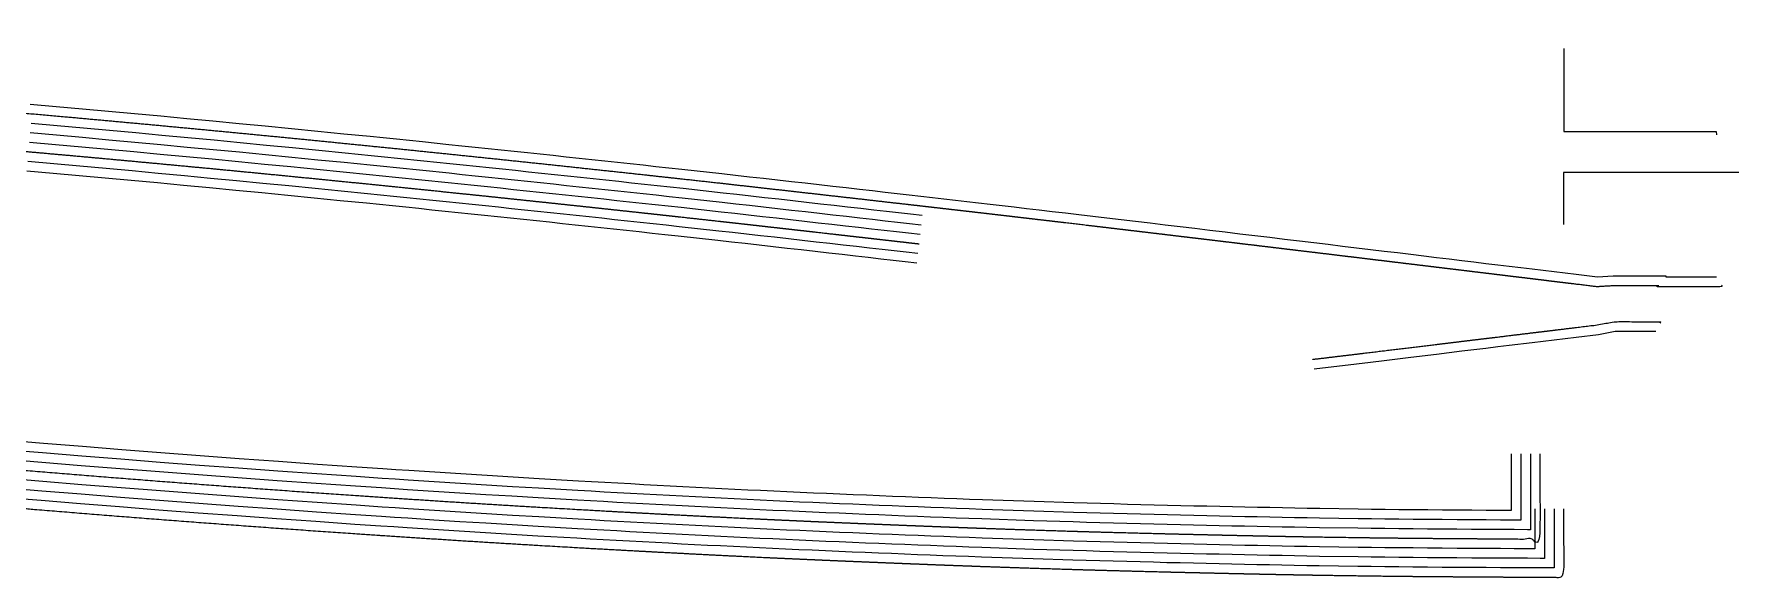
# Model space of a CAD drawing. Header units: millimetres. Extents: x -404 to 41, y 122 to 143.
# Drawn here: x -16.3 to 41.2, y 123.2 to 141.6 of the extents above; entities that cross this region are included whole.
import ezdxf

# ---------------------------------------------------------------- set-up
doc = ezdxf.new("R2010")
doc.units = ezdxf.units.MM
doc.layers.add('original_T', color=1, linetype='Continuous', true_color=0xff0000)

msp = doc.modelspace()

# ---------------------------------------------------------------- linework, layer by layer
at = {"layer": 'original_T'}
for p, q in [((35.328, 136.899), (35.328, 135.139)), ((41.243, 136.901), (35.329, 136.901)), ((33.66, 124.525), (33.66, 124.522))]:
    msp.add_line(p, q, dxfattribs=at)
for points in [[(35.333, 141.075), (35.333, 138.275), (40.471, 138.275), (40.491, 138.17)], [(40.487, 133.363), (38.793, 133.363), (38.787, 133.398), (37.006, 133.398), (36.468, 133.364), (35.753, 133.451), (35.383, 133.495), (35.012, 133.54), (34.639, 133.586), (34.264, 133.632), (33.884, 133.678), (33.498, 133.725), (33.106, 133.772), (32.708, 133.82), (32.303, 133.87), (31.891, 133.919), (31.472, 133.97), (31.046, 134.022), (30.613, 134.074), (30.173, 134.127), (29.726, 134.181), (29.271, 134.236), (28.811, 134.291), (28.343, 134.348), (27.87, 134.405), (27.391, 134.463), (26.905, 134.521), (26.415, 134.58), (25.92, 134.64), (25.421, 134.7), (24.918, 134.76), (24.413, 134.82), (23.908, 134.881), (23.401, 134.942), (22.894, 135.002), (22.39, 135.063), (21.887, 135.123), (21.387, 135.182), (20.892, 135.241), (20.403, 135.299), (19.92, 135.356), (19.446, 135.412), (18.981, 135.468), (18.525, 135.521), (18.08, 135.574), (17.643, 135.625), (17.216, 135.675), (16.797, 135.723), (16.387, 135.771), (15.983, 135.819), (15.587, 135.864), (15.197, 135.909), (14.811, 135.954), (14.426, 135.998), (14.04, 136.042), (13.651, 136.086), (13.256, 136.132), (12.853, 136.178), (12.439, 136.225), (12.013, 136.274), (11.576, 136.323), (11.13, 136.374), (10.676, 136.426), (10.215, 136.478), (9.749, 136.531), (9.279, 136.584), (8.807, 136.637), (8.334, 136.69), (7.863, 136.743), (7.395, 136.796), (6.934, 136.847), (5.588, 136.996), (5.148, 137.044), (4.712, 137.092), (4.278, 137.139), (3.845, 137.186), (3.414, 137.233), (2.983, 137.279), (2.551, 137.326), (2.118, 137.372), (1.684, 137.419), (1.248, 137.465), (0.81, 137.511), (0.372, 137.558), (-0.068, 137.604), (-0.509, 137.65), (-0.951, 137.697), (-1.393, 137.743), (-1.835, 137.789), (-2.277, 137.835), (-3.162, 137.926), (-3.605, 137.971), (-4.047, 138.017), (-4.49, 138.062), (-4.933, 138.106), (-5.817, 138.195), (-6.701, 138.283), (-7.584, 138.371), (-8.467, 138.457), (-9.35, 138.542), (-10.232, 138.627), (-11.113, 138.711), (-11.995, 138.794), (-12.876, 138.876), (-13.758, 138.957), (-14.639, 139.038), (-15.52, 139.117), (-16.401, 139.195)], [(13.659, 135.121), (13.264, 135.166), (12.86, 135.212), (12.447, 135.259), (12.021, 135.308), (11.584, 135.357), (11.138, 135.408), (10.683, 135.46), (10.223, 135.512), (9.757, 135.565), (9.287, 135.618), (8.815, 135.671), (8.342, 135.724), (7.87, 135.778), (7.403, 135.83), (6.942, 135.881), (5.595, 136.03), (5.156, 136.078), (4.719, 136.126), (4.285, 136.173), (3.853, 136.22), (3.421, 136.267), (2.99, 136.313), (2.559, 136.36), (2.126, 136.406), (1.692, 136.452), (1.255, 136.499), (0.818, 136.545), (0.379, 136.592), (-0.061, 136.638), (-0.502, 136.685), (-0.943, 136.731), (-1.386, 136.777), (-1.828, 136.823), (-2.27, 136.869), (-3.155, 136.96), (-4.04, 137.05), (-4.483, 137.096), (-4.925, 137.141), (-5.81, 137.229), (-6.694, 137.317), (-7.577, 137.405), (-8.46, 137.491), (-9.343, 137.577), (-10.225, 137.662), (-11.107, 137.745), (-11.988, 137.829), (-12.87, 137.911), (-13.751, 137.992), (-14.632, 138.072), (-15.513, 138.151), (-16.394, 138.23)], [(13.696, 135.441), (13.3, 135.486), (12.897, 135.532), (12.484, 135.579), (12.057, 135.628), (11.62, 135.678), (11.174, 135.729), (10.72, 135.78), (10.259, 135.832), (9.793, 135.885), (9.323, 135.938), (8.851, 135.992), (8.378, 136.045), (7.906, 136.098), (7.439, 136.15), (6.978, 136.202), (5.63, 136.351), (5.191, 136.399), (4.754, 136.446), (4.32, 136.494), (3.888, 136.541), (3.456, 136.588), (3.025, 136.634), (2.593, 136.681), (2.16, 136.727), (1.726, 136.773), (1.29, 136.82), (0.852, 136.866), (0.413, 136.913), (-0.027, 136.959), (-0.468, 137.006), (-0.91, 137.052), (-1.352, 137.098), (-1.794, 137.144), (-2.237, 137.19), (-3.122, 137.281), (-4.008, 137.371), (-4.45, 137.416), (-4.893, 137.462), (-5.778, 137.55), (-6.662, 137.638), (-7.546, 137.726), (-8.429, 137.812), (-9.312, 137.898), (-10.194, 137.983), (-11.077, 138.067), (-11.958, 138.15), (-12.84, 138.232), (-13.722, 138.313), (-14.603, 138.393), (-15.485, 138.473), (-16.366, 138.551)], [(13.623, 134.8), (13.227, 134.846), (12.824, 134.891), (12.41, 134.938), (11.984, 134.987), (11.547, 135.037), (11.101, 135.088), (10.647, 135.139), (10.186, 135.191), (9.721, 135.244), (9.251, 135.297), (8.778, 135.351), (8.306, 135.404), (7.834, 135.457), (7.367, 135.509), (6.906, 135.561), (5.56, 135.71), (5.121, 135.757), (4.684, 135.805), (4.25, 135.852), (3.818, 135.9), (3.386, 135.946), (2.955, 135.993), (2.524, 136.039), (2.091, 136.085), (1.657, 136.132), (1.221, 136.178), (0.784, 136.225), (0.345, 136.271), (-0.095, 136.317), (-0.535, 136.364), (-0.977, 136.41), (-1.419, 136.456), (-1.861, 136.502), (-2.303, 136.548), (-3.188, 136.639), (-4.073, 136.73), (-4.515, 136.775), (-4.958, 136.82), (-5.842, 136.908), (-6.726, 136.996), (-7.609, 137.084), (-8.492, 137.17), (-9.374, 137.256), (-10.256, 137.341), (-11.137, 137.424), (-12.019, 137.507), (-12.9, 137.59), (-13.781, 137.67), (-14.661, 137.751), (-15.542, 137.83), (-16.423, 137.908)], [(13.513, 133.839), (13.118, 133.884), (12.715, 133.93), (12.3, 133.977), (11.875, 134.026), (11.438, 134.075), (10.992, 134.126), (10.538, 134.178), (10.078, 134.23), (9.612, 134.283), (9.142, 134.336), (8.67, 134.389), (8.197, 134.442), (7.726, 134.496), (7.26, 134.548), (6.799, 134.599), (5.455, 134.748), (5.016, 134.796), (4.579, 134.843), (4.145, 134.891), (3.713, 134.938), (3.283, 134.985), (2.852, 135.031), (2.421, 135.077), (1.989, 135.123), (1.555, 135.17), (1.119, 135.216), (0.682, 135.262), (0.243, 135.309), (-0.196, 135.355), (-0.637, 135.402), (-1.078, 135.448), (-1.519, 135.494), (-1.961, 135.54), (-2.403, 135.586), (-2.845, 135.631), (-3.287, 135.677), (-3.729, 135.722), (-4.171, 135.767), (-4.613, 135.812), (-5.055, 135.857), (-5.938, 135.946), (-6.821, 136.034), (-7.704, 136.121), (-8.585, 136.207), (-9.467, 136.293), (-10.348, 136.378), (-11.228, 136.461), (-12.109, 136.544), (-12.989, 136.626), (-13.869, 136.707), (-14.749, 136.787), (-15.628, 136.866), (-16.508, 136.945)], [(13.549, 134.16), (13.155, 134.205), (12.751, 134.25), (12.337, 134.298), (11.911, 134.346), (11.474, 134.396), (11.028, 134.447), (10.574, 134.498), (10.114, 134.551), (9.648, 134.603), (9.178, 134.656), (8.706, 134.71), (8.233, 134.763), (7.762, 134.816), (7.296, 134.868), (6.835, 134.92), (5.49, 135.068), (5.051, 135.116), (4.614, 135.164), (4.18, 135.211), (3.748, 135.258), (3.317, 135.305), (2.886, 135.351), (2.455, 135.398), (2.023, 135.444), (1.589, 135.49), (1.153, 135.537), (0.716, 135.583), (0.277, 135.63), (-0.162, 135.676), (-0.603, 135.723), (-1.044, 135.769), (-1.486, 135.815), (-1.927, 135.861), (-2.37, 135.907), (-2.812, 135.952), (-3.254, 135.998), (-3.696, 136.043), (-4.138, 136.088), (-4.581, 136.133), (-5.023, 136.178), (-5.906, 136.267), (-6.789, 136.354), (-7.672, 136.442), (-8.554, 136.528), (-9.436, 136.614), (-10.317, 136.699), (-11.198, 136.782), (-12.079, 136.865), (-12.959, 136.947), (-13.839, 137.028), (-14.72, 137.108), (-15.6, 137.188), (-16.48, 137.266)], [(26.919, 130.274), (27.39, 130.331), (27.87, 130.389), (28.343, 130.446), (28.811, 130.502), (29.271, 130.558), (30.173, 130.667), (31.046, 130.773), (31.472, 130.824), (31.891, 130.875), (32.303, 130.925), (32.708, 130.974), (33.106, 131.022), (33.498, 131.07), (34.264, 131.163), (34.639, 131.208), (35.012, 131.253), (35.383, 131.298), (35.754, 131.343), (36.508, 131.435), (37.074, 131.54), (38.446, 131.54)], [(33.566, 127.405), (33.566, 125.493), (33.202, 125.494), (32.723, 125.498), (32.233, 125.501), (31.736, 125.504), (31.24, 125.508), (30.745, 125.512), (30.256, 125.517), (29.776, 125.521), (29.307, 125.527), (28.849, 125.532), (28.402, 125.538), (27.104, 125.558), (26.682, 125.565), (26.262, 125.572), (25.843, 125.581), (25.424, 125.589), (25.003, 125.597), (24.581, 125.606), (24.157, 125.615), (23.729, 125.625), (23.297, 125.635), (22.861, 125.645), (22.418, 125.655), (21.972, 125.666), (21.522, 125.678), (21.068, 125.689), (20.614, 125.701), (20.159, 125.713), (19.705, 125.725), (19.252, 125.738), (18.803, 125.751), (17.47, 125.793), (15.722, 125.853), (15.291, 125.868), (14.86, 125.885), (14.429, 125.901), (13.997, 125.918), (13.564, 125.935), (13.13, 125.952), (12.693, 125.97), (12.252, 125.988), (11.809, 126.006), (11.364, 126.025), (10.916, 126.044), (10.467, 126.063), (10.02, 126.082), (9.572, 126.102), (9.127, 126.122), (8.684, 126.143), (8.243, 126.163), (7.805, 126.184), (7.368, 126.206), (6.931, 126.228), (6.496, 126.25), (6.06, 126.272), (5.623, 126.295), (5.185, 126.317), (4.747, 126.341), (4.306, 126.364), (3.865, 126.388), (3.423, 126.412), (2.982, 126.437), (2.539, 126.462), (2.098, 126.486), (0.773, 126.563), (-0.108, 126.616), (-0.988, 126.67), (-1.868, 126.725), (-2.747, 126.781), (-3.626, 126.839), (-4.066, 126.868), (-4.506, 126.897), (-5.385, 126.957), (-6.705, 127.048), (-8.025, 127.143), (-9.346, 127.239), (-10.667, 127.338), (-11.989, 127.439), (-13.31, 127.542), (-14.632, 127.648), (-15.954, 127.756), (-17.276, 127.866)], [(34.211, 127.405), (34.211, 124.845), (34.108, 124.845), (33.662, 124.847), (33.198, 124.849), (32.719, 124.853), (32.228, 124.856), (31.732, 124.859), (31.234, 124.863), (30.739, 124.867), (30.25, 124.872), (29.769, 124.877), (29.299, 124.882), (28.841, 124.887), (28.393, 124.893), (27.093, 124.913), (26.671, 124.92), (26.25, 124.928), (25.831, 124.936), (25.411, 124.944), (24.99, 124.952), (24.568, 124.961), (24.143, 124.97), (23.715, 124.98), (23.282, 124.99), (22.845, 125), (22.403, 125.011), (21.956, 125.021), (21.505, 125.033), (21.052, 125.044), (20.597, 125.056), (20.141, 125.068), (19.687, 125.081), (19.234, 125.094), (18.783, 125.107), (17.448, 125.148), (15.7, 125.208), (15.267, 125.224), (14.835, 125.24), (14.404, 125.256), (13.972, 125.273), (13.539, 125.29), (13.104, 125.307), (12.666, 125.325), (12.226, 125.343), (11.782, 125.361), (11.336, 125.38), (10.888, 125.399), (10.44, 125.418), (9.991, 125.438), (9.543, 125.458), (9.097, 125.478), (8.654, 125.498), (8.213, 125.519), (7.774, 125.54), (7.336, 125.562), (6.899, 125.584), (6.463, 125.605), (6.027, 125.628), (5.59, 125.65), (5.152, 125.673), (4.712, 125.697), (4.271, 125.72), (3.83, 125.744), (3.388, 125.768), (2.946, 125.793), (2.503, 125.818), (2.061, 125.843), (0.735, 125.92), (-0.147, 125.972), (-1.028, 126.027), (-1.909, 126.081), (-2.789, 126.138), (-3.669, 126.195), (-4.109, 126.225), (-4.549, 126.254), (-5.429, 126.314), (-6.75, 126.405), (-8.071, 126.499), (-9.393, 126.595), (-10.716, 126.695), (-12.038, 126.796), (-13.361, 126.899), (-14.684, 127.005), (-16.007, 127.113), (-17.33, 127.223)], [(33.888, 127.405), (33.888, 125.169), (33.663, 125.17), (33.2, 125.172), (32.721, 125.175), (32.231, 125.178), (31.734, 125.182), (31.237, 125.185), (30.742, 125.19), (30.253, 125.194), (29.773, 125.199), (29.303, 125.204), (28.845, 125.21), (28.397, 125.216), (27.098, 125.235), (26.676, 125.242), (26.256, 125.25), (25.837, 125.258), (25.417, 125.266), (24.997, 125.275), (24.574, 125.284), (24.15, 125.293), (23.722, 125.303), (23.29, 125.312), (22.853, 125.323), (22.411, 125.333), (21.964, 125.344), (21.513, 125.355), (21.06, 125.367), (20.605, 125.379), (20.15, 125.39), (19.696, 125.403), (19.243, 125.416), (18.793, 125.429), (17.459, 125.471), (15.711, 125.53), (15.279, 125.546), (14.847, 125.562), (14.416, 125.579), (13.984, 125.595), (13.551, 125.612), (13.117, 125.63), (12.68, 125.648), (12.239, 125.665), (11.796, 125.683), (11.35, 125.702), (10.902, 125.721), (10.453, 125.74), (10.005, 125.76), (9.558, 125.78), (9.112, 125.8), (8.669, 125.821), (8.228, 125.841), (7.789, 125.862), (7.352, 125.884), (6.915, 125.906), (6.479, 125.927), (6.044, 125.95), (5.607, 125.972), (5.168, 125.995), (4.729, 126.019), (4.289, 126.042), (3.847, 126.066), (3.405, 126.09), (2.964, 126.115), (2.521, 126.14), (2.079, 126.165), (0.754, 126.242), (-0.127, 126.294), (-1.008, 126.348), (-1.888, 126.403), (-2.768, 126.46), (-3.648, 126.517), (-4.087, 126.546), (-4.527, 126.576), (-5.407, 126.635), (-6.727, 126.727), (-8.048, 126.821), (-9.37, 126.917), (-10.691, 127.016), (-12.013, 127.117), (-13.336, 127.221), (-14.658, 127.327), (-15.981, 127.435), (-17.303, 127.545)], [(34.361, 125.546), (34.361, 124.201), (34.11, 124.202), (33.664, 124.204), (33.201, 124.207), (32.721, 124.21), (32.231, 124.213), (31.735, 124.216), (31.237, 124.22), (30.743, 124.224), (30.254, 124.229), (29.774, 124.233), (29.304, 124.239), (28.846, 124.244), (28.398, 124.25), (27.1, 124.27), (26.677, 124.277), (26.257, 124.284), (25.838, 124.293), (25.419, 124.301), (24.998, 124.309), (24.576, 124.318), (24.152, 124.327), (23.724, 124.337), (23.291, 124.347), (22.855, 124.357), (22.412, 124.367), (21.966, 124.378), (21.515, 124.39), (21.062, 124.401), (20.608, 124.413), (20.152, 124.425), (19.697, 124.438), (19.245, 124.45), (18.796, 124.464), (17.461, 124.505), (15.713, 124.565), (15.282, 124.58), (14.85, 124.597), (14.419, 124.613), (13.987, 124.63), (13.554, 124.647), (13.12, 124.664), (12.683, 124.682), (12.242, 124.7), (11.799, 124.718), (11.353, 124.737), (10.905, 124.756), (10.457, 124.775), (10.008, 124.795), (9.561, 124.814), (9.115, 124.835), (8.672, 124.855), (8.232, 124.876), (7.792, 124.897), (7.355, 124.918), (6.919, 124.94), (6.484, 124.962), (6.047, 124.984), (5.61, 125.007), (5.172, 125.03), (4.733, 125.053), (4.293, 125.077), (3.851, 125.101), (3.409, 125.125), (2.968, 125.149), (2.525, 125.174), (2.083, 125.199), (0.759, 125.276), (-0.123, 125.329), (-1.004, 125.383), (-1.884, 125.438), (-2.763, 125.494), (-3.643, 125.551), (-4.083, 125.581), (-4.522, 125.61), (-5.402, 125.67), (-6.722, 125.761), (-8.043, 125.855), (-9.364, 125.952), (-10.686, 126.05), (-12.008, 126.152), (-13.33, 126.255), (-14.652, 126.361), (-15.975, 126.469), (-17.297, 126.579)], [(34.683, 125.546), (34.683, 123.877), (34.535, 123.877), (34.108, 123.88), (33.662, 123.882), (33.199, 123.884), (32.719, 123.887), (32.229, 123.89), (31.732, 123.894), (31.235, 123.897), (30.74, 123.902), (30.251, 123.906), (29.77, 123.911), (29.3, 123.916), (28.842, 123.922), (28.394, 123.928), (27.095, 123.947), (26.672, 123.955), (26.251, 123.962), (25.832, 123.97), (25.412, 123.978), (24.992, 123.987), (24.569, 123.996), (24.144, 124.005), (23.716, 124.015), (23.284, 124.024), (22.847, 124.035), (22.405, 124.045), (21.958, 124.056), (21.507, 124.067), (21.054, 124.079), (20.599, 124.091), (20.144, 124.103), (19.688, 124.115), (19.236, 124.128), (18.786, 124.142), (17.451, 124.183), (15.702, 124.242), (15.27, 124.258), (14.838, 124.274), (14.406, 124.291), (13.975, 124.307), (13.541, 124.324), (13.107, 124.342), (12.67, 124.36), (12.229, 124.377), (11.785, 124.396), (11.339, 124.414), (10.892, 124.433), (10.443, 124.453), (9.994, 124.472), (9.546, 124.492), (9.101, 124.513), (8.657, 124.533), (8.216, 124.554), (7.777, 124.575), (7.339, 124.596), (6.903, 124.618), (6.467, 124.64), (6.031, 124.662), (5.594, 124.685), (5.155, 124.708), (4.716, 124.731), (4.275, 124.755), (3.834, 124.779), (3.392, 124.803), (2.95, 124.827), (2.507, 124.852), (2.065, 124.877), (0.74, 124.954), (-0.142, 125.007), (-1.024, 125.061), (-1.904, 125.116), (-2.784, 125.172), (-3.664, 125.23), (-4.104, 125.259), (-4.544, 125.288), (-5.424, 125.348), (-6.745, 125.44), (-8.066, 125.533), (-9.388, 125.63), (-10.71, 125.729), (-12.033, 125.83), (-13.356, 125.933), (-14.678, 126.04), (-16.002, 126.148), (-17.324, 126.258)], [(35.006, 125.546), (35.006, 123.554), (34.941, 123.554), (34.534, 123.555), (34.107, 123.557), (33.66, 123.559), (33.197, 123.562), (32.717, 123.565), (32.227, 123.568), (31.73, 123.571), (31.232, 123.575), (30.737, 123.579), (30.248, 123.584), (29.767, 123.589), (29.296, 123.594), (28.837, 123.599), (28.389, 123.605), (27.089, 123.625), (26.666, 123.632), (26.245, 123.64), (25.826, 123.648), (25.406, 123.656), (24.985, 123.664), (24.562, 123.673), (24.137, 123.682), (23.709, 123.692), (23.277, 123.702), (22.839, 123.712), (22.397, 123.723), (21.95, 123.733), (21.499, 123.745), (21.045, 123.756), (20.59, 123.768), (20.135, 123.781), (19.68, 123.793), (19.226, 123.806), (18.776, 123.819), (17.44, 123.86), (15.69, 123.92), (15.258, 123.936), (14.826, 123.952), (14.394, 123.968), (13.962, 123.985), (13.529, 124.002), (13.094, 124.019), (12.656, 124.037), (12.216, 124.055), (11.772, 124.074), (11.326, 124.092), (10.878, 124.111), (10.429, 124.131), (9.98, 124.15), (9.532, 124.17), (9.086, 124.19), (8.642, 124.21), (8.201, 124.232), (7.761, 124.253), (7.324, 124.274), (6.887, 124.296), (6.451, 124.318), (6.014, 124.34), (5.577, 124.363), (5.138, 124.386), (4.699, 124.409), (4.258, 124.433), (3.816, 124.457), (3.374, 124.481), (2.932, 124.505), (2.489, 124.53), (2.046, 124.555), (0.721, 124.632), (-0.162, 124.685), (-1.043, 124.739), (-1.924, 124.794), (-2.805, 124.85), (-3.685, 124.908), (-4.126, 124.937), (-4.566, 124.966), (-5.446, 125.026), (-6.768, 125.118), (-8.09, 125.212), (-9.412, 125.308), (-10.735, 125.407), (-12.058, 125.509), (-13.381, 125.612), (-14.705, 125.718), (-16.028, 125.826), (-17.351, 125.936)]]:
    msp.add_lwpolyline(points, dxfattribs=at)
for points in [[(34.533, 127.405), (34.533, 124.52), (34.106, 124.523), (33.66, 124.525), (33.196, 124.527), (32.717, 124.53), (32.226, 124.533), (31.73, 124.537), (31.232, 124.54), (30.737, 124.545), (30.247, 124.549), (29.766, 124.554), (29.295, 124.559), (28.837, 124.565), (28.388, 124.571), (27.088, 124.59), (26.665, 124.597), (26.244, 124.605), (25.825, 124.613), (25.405, 124.621), (24.984, 124.63), (24.561, 124.639), (24.136, 124.648), (23.707, 124.658), (23.275, 124.668), (22.838, 124.678), (22.395, 124.688), (21.948, 124.699), (21.497, 124.71), (21.043, 124.722), (20.588, 124.734), (20.133, 124.746), (19.678, 124.758), (19.224, 124.771), (18.774, 124.784), (17.438, 124.826), (15.688, 124.886), (15.255, 124.902), (14.823, 124.918), (14.391, 124.934), (13.959, 124.951), (13.526, 124.968), (13.091, 124.985), (12.653, 125.003), (12.213, 125.021), (11.769, 125.039), (11.323, 125.058), (10.875, 125.077), (10.426, 125.096), (9.977, 125.115), (9.529, 125.136), (9.083, 125.156), (8.639, 125.176), (8.197, 125.197), (7.758, 125.218), (7.32, 125.24), (6.883, 125.262), (6.447, 125.283), (6.01, 125.306), (5.573, 125.328), (5.135, 125.351), (4.695, 125.374), (4.254, 125.398), (3.812, 125.422), (3.37, 125.446), (2.928, 125.471), (2.485, 125.496), (2.042, 125.521), (0.716, 125.598), (-0.166, 125.65), (-1.048, 125.705), (-1.929, 125.759), (-2.81, 125.816), (-3.69, 125.874), (-4.13, 125.903), (-4.57, 125.932), (-5.451, 125.992), (-6.773, 126.083), (-8.095, 126.178), (-9.417, 126.274), (-10.74, 126.373), (-12.063, 126.474), (-13.387, 126.578), (-14.71, 126.684), (-16.034, 126.792), (-17.357, 126.902), (-18.681, 127.015), (-19.563, 127.091), (-20.445, 127.169), (-21.327, 127.246), (-22.209, 127.325), (-23.091, 127.405), (-23.973, 127.486), (-24.855, 127.568), (-25.737, 127.651), (-26.618, 127.734), (-27.5, 127.818), (-28.381, 127.903), (-29.263, 127.989), (-30.144, 128.076), (-31.026, 128.163), (-31.907, 128.251), (-32.789, 128.34), (-33.67, 128.43), (-34.551, 128.521), (-35.432, 128.612), (-35.873, 128.657), (-36.313, 128.704), (-36.754, 128.75), (-37.195, 128.796), (-37.635, 128.843), (-38.076, 128.889), (-38.516, 128.936), (-38.957, 128.983), (-39.397, 129.03), (-39.838, 129.077), (-40.279, 129.125), (-40.719, 129.172), (-41.16, 129.22), (-41.6, 129.268), (-42.041, 129.316), (-42.481, 129.364), (-42.922, 129.413), (-43.362, 129.461), (-43.803, 129.51), (-44.243, 129.559), (-44.684, 129.608), (-45.125, 129.657), (-45.565, 129.706), (-46.006, 129.755), (-46.446, 129.805), (-46.887, 129.854), (-47.327, 129.904), (-47.768, 129.954), (-48.208, 130.004), (-48.649, 130.054), (-49.089, 130.104), (-49.53, 130.155), (-49.97, 130.205), (-50.411, 130.256), (-50.852, 130.306), (-51.292, 130.357), (-51.733, 130.408), (-52.173, 130.459), (-52.614, 130.51), (-53.054, 130.561), (-53.495, 130.612), (-53.935, 130.663), (-54.376, 130.715), (-54.817, 130.766), (-55.257, 130.818), (-55.698, 130.87), (-56.138, 130.922), (-56.579, 130.974), (-57.019, 131.026), (-57.46, 131.078), (-57.901, 131.13), (-58.341, 131.182), (-58.782, 131.235), (-59.222, 131.287), (-59.663, 131.339), (-60.103, 131.391), (-60.544, 131.444), (-60.985, 131.497), (-61.425, 131.549), (-61.866, 131.602), (-62.306, 131.655), (-62.747, 131.708), (-63.188, 131.761), (-63.628, 131.814), (-64.069, 131.867), (-64.509, 131.92), (-64.95, 131.973), (-65.39, 132.026), (-65.831, 132.079), (-66.272, 132.132), (-66.712, 132.185), (-67.153, 132.239), (-67.593, 132.292), (-68.034, 132.346), (-68.475, 132.399), (-68.915, 132.452), (-69.356, 132.506), (-69.796, 132.559), (-70.237, 132.612), (-70.678, 132.666), (-71.118, 132.719), (-71.559, 132.773), (-71.999, 132.826), (-72.44, 132.879), (-72.881, 132.933), (-73.321, 132.987), (-73.762, 133.04), (-74.202, 133.094), (-74.643, 133.147), (-75.083, 133.2), (-75.524, 133.254), (-75.965, 133.307), (-76.405, 133.361), (-76.846, 133.414), (-77.286, 133.468), (-77.727, 133.521), (-78.168, 133.574), (-78.608, 133.628), (-79.049, 133.681), (-79.489, 133.735), (-79.93, 133.788), (-80.371, 133.841), (-80.811, 133.894), (-81.252, 133.947), (-81.693, 134.001), (-82.133, 134.054), (-82.574, 134.106), (-83.014, 134.16), (-83.455, 134.213), (-83.896, 134.266), (-84.336, 134.319), (-84.777, 134.371), (-85.217, 134.424), (-85.658, 134.477), (-86.099, 134.529), (-86.539, 134.582), (-86.98, 134.635), (-87.42, 134.687), (-87.861, 134.74), (-88.302, 134.792), (-88.742, 134.844), (-89.183, 134.897), (-89.624, 134.949), (-90.064, 135.001), (-90.505, 135.053), (-90.945, 135.105), (-91.386, 135.157), (-91.827, 135.208), (-92.267, 135.26), (-92.708, 135.312), (-93.149, 135.364), (-93.589, 135.415), (-94.03, 135.466), (-94.471, 135.517), (-94.911, 135.569), (-95.352, 135.62), (-95.793, 135.67), (-96.233, 135.721), (-96.674, 135.772), (-97.115, 135.823), (-97.555, 135.873), (-97.996, 135.924), (-98.437, 135.974), (-98.877, 136.024), (-99.318, 136.074), (-99.759, 136.124), (-100.199, 136.174), (-100.64, 136.224), (-101.081, 136.274), (-101.521, 136.323), (-101.962, 136.372), (-102.403, 136.422), (-102.843, 136.471), (-103.284, 136.52), (-103.725, 136.569), (-104.166, 136.617), (-104.606, 136.666), (-105.047, 136.715), (-105.488, 136.763), (-105.928, 136.811), (-106.369, 136.859), (-106.81, 136.907), (-107.251, 136.955), (-107.691, 137.002), (-108.132, 137.05), (-108.573, 137.097), (-109.014, 137.143), (-109.454, 137.191), (-109.895, 137.237), (-110.336, 137.284), (-110.777, 137.33), (-111.217, 137.376), (-111.658, 137.423), (-112.099, 137.469), (-112.54, 137.514), (-112.98, 137.56), (-113.421, 137.605), (-113.862, 137.651), (-114.303, 137.696), (-114.744, 137.74), (-115.184, 137.785), (-115.625, 137.829), (-116.066, 137.874), (-116.507, 137.918), (-116.948, 137.962), (-117.388, 138.005), (-118.27, 138.092), (-119.152, 138.178), (-120.033, 138.263), (-120.915, 138.348), (-121.797, 138.431), (-122.679, 138.513), (-123.56, 138.595), (-124.442, 138.676), (-125.324, 138.756), (-126.206, 138.835), (-127.088, 138.913), (-127.969, 138.99), (-128.851, 139.066), (-130.174, 139.179), (-131.938, 139.325), (-133.702, 139.466), (-135.466, 139.604), (-137.23, 139.738), (-138.994, 139.868), (-140.759, 139.993), (-142.523, 140.113), (-144.287, 140.23), (-146.052, 140.342), (-147.816, 140.449), (-149.581, 140.552), (-151.346, 140.65), (-153.11, 140.744), (-154.875, 140.833), (-156.64, 140.916), (-158.405, 140.996), (-160.17, 141.07), (-161.934, 141.139), (-163.699, 141.203), (-165.464, 141.263), (-167.229, 141.317), (-168.994, 141.366), (-170.759, 141.409), (-172.524, 141.448), (-174.29, 141.481), (-176.055, 141.509), (-178.261, 141.536), (-180.467, 141.554), (-182.674, 141.564), (-184.566, 141.554)], [(40.674, 133.1), (40.663, 133.04), (38.526, 133.04), (38.519, 133.075), (37.016, 133.075), (36.459, 133.04), (35.715, 133.131), (35.344, 133.175), (34.973, 133.22), (34.6, 133.266), (34.225, 133.312), (33.845, 133.358), (33.459, 133.404), (33.068, 133.452), (32.669, 133.5), (32.264, 133.549), (31.852, 133.599), (31.433, 133.65), (31.007, 133.701), (30.574, 133.754), (30.134, 133.807), (29.687, 133.861), (29.233, 133.916), (28.772, 133.971), (28.305, 134.028), (27.831, 134.085), (27.352, 134.143), (26.867, 134.201), (26.377, 134.26), (25.881, 134.319), (25.382, 134.38), (24.88, 134.44), (24.375, 134.5), (23.869, 134.561), (23.363, 134.622), (22.856, 134.682), (22.351, 134.742), (21.848, 134.803), (21.349, 134.862), (20.854, 134.921), (20.365, 134.979), (19.883, 135.036), (19.408, 135.092), (18.943, 135.147), (18.488, 135.201), (18.042, 135.253), (17.606, 135.304), (17.179, 135.354), (16.76, 135.403), (16.349, 135.451), (15.946, 135.498), (15.55, 135.544), (15.16, 135.589), (14.774, 135.633), (14.389, 135.677), (14.004, 135.722), (13.615, 135.766), (13.22, 135.812), (12.816, 135.857), (12.402, 135.904), (11.976, 135.953), (11.539, 136.003), (11.093, 136.054), (10.639, 136.105), (10.179, 136.157), (9.713, 136.21), (9.243, 136.263), (8.771, 136.316), (8.298, 136.37), (7.827, 136.423), (7.359, 136.475), (6.899, 136.527), (5.553, 136.675), (5.113, 136.724), (4.677, 136.771), (4.243, 136.819), (3.81, 136.865), (3.379, 136.912), (2.948, 136.958), (2.517, 137.005), (2.084, 137.051), (1.65, 137.098), (1.214, 137.144), (0.776, 137.191), (0.338, 137.237), (-0.102, 137.284), (-0.543, 137.33), (-0.984, 137.376), (-1.426, 137.422), (-1.868, 137.468), (-2.31, 137.514), (-2.753, 137.559), (-3.195, 137.605), (-3.638, 137.651), (-4.08, 137.696), (-4.523, 137.741), (-4.965, 137.785), (-5.849, 137.874), (-6.733, 137.962), (-7.616, 138.05), (-8.498, 138.136), (-9.381, 138.221), (-10.262, 138.306), (-11.144, 138.39), (-12.025, 138.473), (-12.906, 138.555), (-13.787, 138.636), (-14.668, 138.717), (-15.548, 138.796), (-16.429, 138.874), (-17.31, 138.952), (-18.19, 139.028), (-19.071, 139.104), (-20.393, 139.216), (-21.714, 139.325), (-23.036, 139.432), (-24.359, 139.537), (-25.681, 139.64), (-27.004, 139.74), (-28.327, 139.838), (-29.65, 139.934), (-30.973, 140.027), (-32.297, 140.118), (-33.62, 140.207), (-34.944, 140.292), (-36.268, 140.375), (-37.592, 140.456), (-38.916, 140.535), (-40.24, 140.61), (-41.564, 140.683), (-42.888, 140.753), (-44.212, 140.82), (-45.536, 140.885), (-47.302, 140.966), (-49.95, 141.079), (-52.597, 141.181), (-55.245, 141.271), (-57.893, 141.349), (-60.54, 141.416), (-63.188, 141.47), (-65.835, 141.512), (-68.482, 141.543), (-71.13, 141.56), (-73.777, 141.566), (-74.804, 141.564)], [(35.328, 125.546), (35.328, 123.23), (34.94, 123.231), (34.532, 123.232), (34.105, 123.235), (33.659, 123.237), (33.195, 123.239), (32.715, 123.242), (32.225, 123.245), (31.728, 123.249), (31.23, 123.252), (30.734, 123.257), (30.245, 123.261), (29.763, 123.266), (29.293, 123.271), (28.833, 123.277), (28.385, 123.283), (27.084, 123.302), (26.661, 123.31), (26.24, 123.317), (25.82, 123.325), (25.399, 123.333), (24.978, 123.342), (24.555, 123.351), (24.13, 123.36), (23.702, 123.37), (23.269, 123.38), (22.832, 123.39), (22.389, 123.4), (21.942, 123.411), (21.491, 123.422), (21.037, 123.434), (20.582, 123.446), (20.126, 123.458), (19.671, 123.471), (19.217, 123.483), (18.766, 123.497), (17.43, 123.538), (15.679, 123.598), (15.246, 123.614), (14.814, 123.63), (14.382, 123.646), (13.949, 123.663), (13.516, 123.68), (13.081, 123.697), (12.643, 123.715), (12.203, 123.733), (11.759, 123.751), (11.312, 123.77), (10.864, 123.789), (10.415, 123.808), (9.966, 123.828), (9.518, 123.848), (9.071, 123.868), (8.627, 123.888), (8.185, 123.909), (7.746, 123.931), (7.308, 123.952), (6.871, 123.974), (6.434, 123.996), (5.997, 124.018), (5.56, 124.041), (5.121, 124.064), (4.681, 124.087), (4.24, 124.111), (3.799, 124.135), (3.356, 124.159), (2.914, 124.183), (2.471, 124.208), (2.028, 124.233), (0.702, 124.31), (-0.181, 124.363), (-1.063, 124.417), (-1.945, 124.472), (-2.826, 124.529), (-3.707, 124.586), (-4.147, 124.615), (-4.587, 124.645), (-5.468, 124.704), (-6.79, 124.796), (-8.113, 124.89), (-9.436, 124.987), (-10.759, 125.086), (-12.083, 125.187), (-13.407, 125.29), (-14.731, 125.397), (-16.055, 125.505), (-17.379, 125.615), (-18.702, 125.728), (-19.585, 125.804), (-20.467, 125.881), (-21.35, 125.959), (-22.232, 126.039), (-23.114, 126.118), (-23.996, 126.199), (-24.878, 126.281), (-25.76, 126.364), (-26.642, 126.447), (-27.524, 126.532), (-28.406, 126.616), (-29.288, 126.703), (-30.169, 126.789), (-31.051, 126.876), (-31.932, 126.965), (-32.814, 127.054), (-33.695, 127.144), (-34.577, 127.234), (-35.458, 127.325), (-35.899, 127.371), (-36.34, 127.417), (-36.78, 127.463), (-37.221, 127.51), (-37.662, 127.556), (-38.102, 127.602), (-38.543, 127.65), (-38.984, 127.696), (-39.424, 127.744), (-39.865, 127.791), (-40.306, 127.839), (-40.746, 127.886), (-41.187, 127.934), (-41.628, 127.982), (-42.068, 128.03), (-42.509, 128.078), (-42.949, 128.126), (-43.39, 128.175), (-43.831, 128.224), (-44.271, 128.272), (-44.712, 128.321), (-45.153, 128.37), (-45.593, 128.42), (-46.034, 128.469), (-46.474, 128.518), (-46.915, 128.568), (-47.356, 128.618), (-47.796, 128.667), (-48.237, 128.718), (-48.677, 128.768), (-49.118, 128.818), (-49.559, 128.868), (-49.999, 128.919), (-50.44, 128.969), (-50.88, 129.02), (-51.321, 129.071), (-51.762, 129.121), (-52.202, 129.172), (-52.643, 129.223), (-53.084, 129.275), (-53.524, 129.326), (-53.965, 129.377), (-54.405, 129.429), (-54.846, 129.481), (-55.287, 129.532), (-55.727, 129.584), (-56.168, 129.635), (-56.609, 129.688), (-57.049, 129.74), (-57.49, 129.792), (-57.93, 129.844), (-58.371, 129.896), (-58.812, 129.948), (-59.252, 130.001), (-59.693, 130.053), (-60.133, 130.106), (-60.574, 130.158), (-61.015, 130.21), (-61.455, 130.264), (-61.896, 130.316), (-62.337, 130.369), (-62.777, 130.422), (-63.218, 130.475), (-63.658, 130.528), (-64.099, 130.581), (-64.54, 130.633), (-64.98, 130.687), (-65.421, 130.74), (-65.861, 130.793), (-66.302, 130.846), (-66.743, 130.9), (-67.183, 130.953), (-67.624, 131.006), (-68.064, 131.059), (-68.505, 131.113), (-68.946, 131.166), (-69.386, 131.219), (-69.827, 131.273), (-70.267, 131.326), (-70.708, 131.38), (-71.149, 131.433), (-71.589, 131.487), (-72.03, 131.54), (-72.47, 131.593), (-72.911, 131.647), (-73.352, 131.7), (-73.792, 131.754), (-74.233, 131.807), (-74.673, 131.861), (-75.114, 131.914), (-75.555, 131.968), (-75.995, 132.021), (-76.436, 132.075), (-76.876, 132.128), (-77.317, 132.182), (-77.758, 132.235), (-78.198, 132.289), (-78.639, 132.342), (-79.079, 132.395), (-79.52, 132.448), (-79.96, 132.501), (-80.401, 132.555), (-80.842, 132.608), (-81.282, 132.661), (-81.723, 132.714), (-82.163, 132.767), (-82.604, 132.821), (-83.045, 132.873), (-83.485, 132.927), (-83.926, 132.979), (-84.366, 133.032), (-84.807, 133.085), (-85.247, 133.138), (-85.688, 133.191), (-86.129, 133.244), (-86.569, 133.296), (-87.01, 133.348), (-87.45, 133.401), (-87.891, 133.454), (-88.332, 133.506), (-88.772, 133.558), (-89.213, 133.61), (-89.653, 133.663), (-90.094, 133.714), (-90.534, 133.767), (-90.975, 133.819), (-91.416, 133.87), (-91.856, 133.922), (-92.297, 133.974), (-92.737, 134.026), (-93.178, 134.077), (-93.619, 134.129), (-94.059, 134.18), (-94.5, 134.231), (-94.94, 134.282), (-95.381, 134.333), (-95.822, 134.384), (-96.262, 134.435), (-96.703, 134.486), (-97.143, 134.537), (-97.584, 134.587), (-98.025, 134.638), (-98.465, 134.688), (-98.906, 134.738), (-99.346, 134.788), (-99.787, 134.838), (-100.228, 134.888), (-100.668, 134.938), (-101.109, 134.987), (-101.549, 135.037), (-101.99, 135.086), (-102.431, 135.135), (-102.871, 135.184), (-103.312, 135.234), (-103.753, 135.282), (-104.193, 135.331), (-104.634, 135.38), (-105.074, 135.428), (-105.515, 135.476), (-105.956, 135.524), (-106.396, 135.573), (-106.837, 135.62), (-107.278, 135.668), (-107.718, 135.715), (-108.159, 135.763), (-108.6, 135.81), (-109.04, 135.857), (-109.481, 135.904), (-109.922, 135.951), (-110.362, 135.997), (-110.803, 136.044), (-111.244, 136.09), (-111.684, 136.136), (-112.125, 136.182), (-112.566, 136.228), (-113.006, 136.273), (-113.447, 136.319), (-113.888, 136.364), (-114.328, 136.409), (-114.769, 136.454), (-115.21, 136.498), (-115.65, 136.543), (-116.091, 136.587), (-116.532, 136.631), (-116.972, 136.675), (-117.413, 136.719), (-117.854, 136.762), (-118.735, 136.849), (-119.617, 136.934), (-120.498, 137.019), (-121.38, 137.103), (-122.261, 137.186), (-123.143, 137.268), (-124.024, 137.349), (-124.906, 137.43), (-125.787, 137.509), (-126.669, 137.587), (-127.55, 137.665), (-128.432, 137.741), (-129.314, 137.817), (-130.636, 137.928), (-132.4, 138.073), (-134.163, 138.214), (-135.926, 138.351), (-137.69, 138.484), (-139.454, 138.612), (-141.217, 138.736), (-142.981, 138.856), (-144.745, 138.971), (-146.509, 139.081), (-148.272, 139.188), (-150.036, 139.289), (-151.8, 139.386), (-153.564, 139.478), (-155.328, 139.566), (-157.092, 139.649), (-158.857, 139.727), (-160.621, 139.8), (-162.385, 139.868), (-164.149, 139.931), (-165.913, 139.989), (-167.678, 140.041), (-169.442, 140.089), (-171.206, 140.132), (-172.971, 140.169), (-174.735, 140.201), (-176.499, 140.227), (-178.705, 140.252), (-180.91, 140.269), (-183.115, 140.277), (-183.556, 140.276), (-183.567, 140.276)], [(13.586, 134.48), (13.191, 134.525), (12.788, 134.571), (12.374, 134.618), (11.948, 134.667), (11.511, 134.716), (11.065, 134.767), (10.611, 134.819), (10.15, 134.871), (9.684, 134.924), (9.214, 134.977), (8.742, 135.03), (8.27, 135.083), (7.798, 135.137), (7.331, 135.189), (6.871, 135.24), (5.525, 135.389), (5.086, 135.437), (4.649, 135.485), (4.215, 135.532), (3.783, 135.579), (3.352, 135.626), (2.921, 135.672), (2.49, 135.719), (2.057, 135.765), (1.623, 135.811), (1.187, 135.858), (0.75, 135.904), (0.311, 135.951), (-0.129, 135.997), (-0.569, 136.043), (-1.011, 136.09), (-1.452, 136.136), (-1.894, 136.181), (-2.336, 136.227), (-2.779, 136.273), (-3.221, 136.319), (-3.663, 136.364), (-4.106, 136.409), (-4.548, 136.454), (-4.99, 136.499), (-5.874, 136.587), (-6.758, 136.675), (-7.64, 136.763), (-8.523, 136.849), (-9.405, 136.935), (-10.286, 137.02), (-11.168, 137.103), (-12.049, 137.186), (-12.929, 137.268), (-13.81, 137.349), (-14.69, 137.43), (-15.571, 137.509), (-16.451, 137.587), (-17.332, 137.665), (-18.212, 137.741), (-19.093, 137.817), (-20.414, 137.929), (-21.735, 138.038), (-23.057, 138.145), (-24.378, 138.25), (-25.7, 138.353), (-27.023, 138.453), (-28.345, 138.551), (-29.668, 138.647), (-30.991, 138.74), (-32.314, 138.831), (-33.637, 138.919), (-34.96, 139.005), (-36.284, 139.088), (-37.607, 139.169), (-38.931, 139.247), (-40.254, 139.323), (-41.578, 139.395), (-42.901, 139.465), (-44.225, 139.532), (-45.548, 139.597), (-47.313, 139.679), (-49.96, 139.792), (-52.607, 139.893), (-55.253, 139.983), (-57.9, 140.062), (-60.546, 140.128), (-63.192, 140.182), (-65.838, 140.224), (-68.485, 140.255), (-71.131, 140.272), (-73.762, 140.278), (-73.777, 140.278)], [(26.867, 130.593), (26.874, 130.594), (27.352, 130.651), (27.831, 130.709), (28.305, 130.766), (28.772, 130.822), (29.233, 130.878), (30.134, 130.987), (31.007, 131.093), (31.433, 131.144), (31.852, 131.195), (32.264, 131.245), (32.669, 131.294), (33.068, 131.342), (33.459, 131.39), (34.225, 131.483), (34.6, 131.528), (34.973, 131.573), (35.344, 131.618), (35.715, 131.664), (36.459, 131.754), (37.044, 131.863), (38.587, 131.863), (38.593, 131.828)]]:
    msp.add_open_spline(points, degree=1, dxfattribs=at)

doc.saveas('drawing.dxf')
